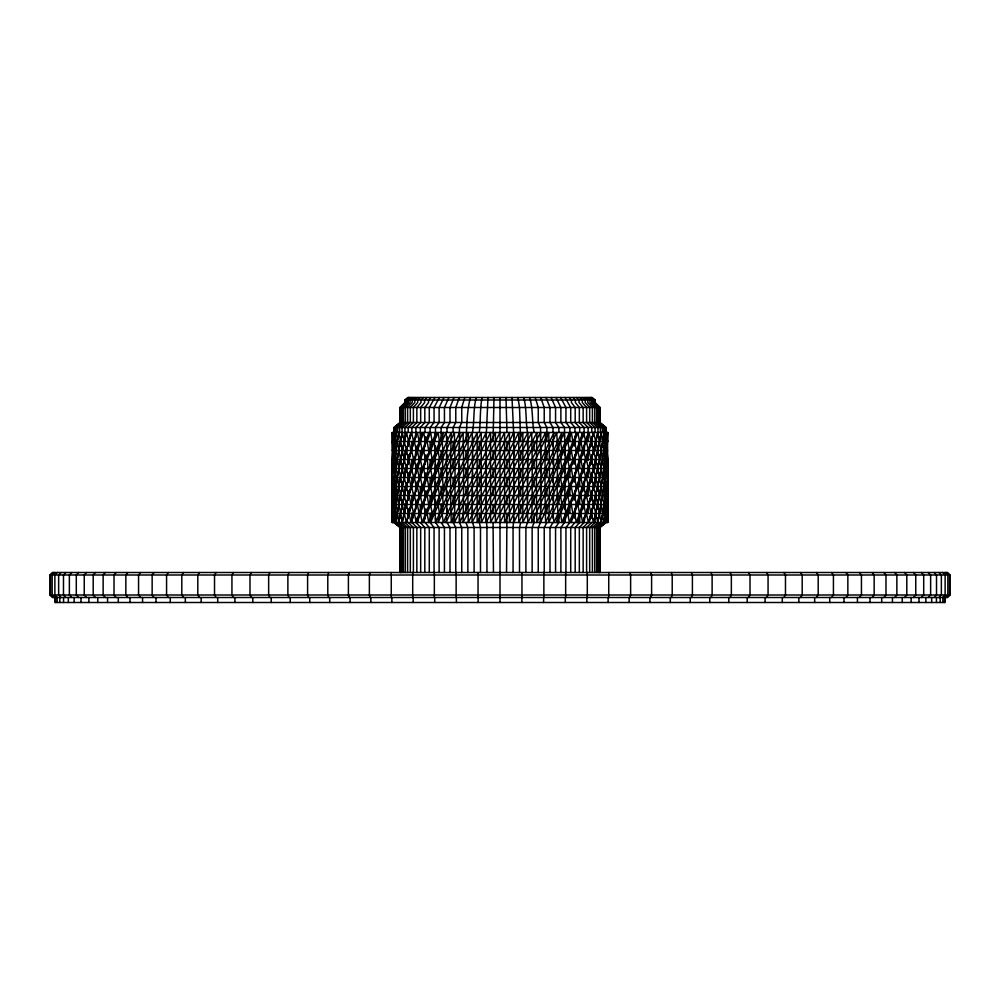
<?xml version="1.0" encoding="UTF-8"?>
<svg xmlns="http://www.w3.org/2000/svg" width="1000" height="1000" viewBox="0 0 1000 1000"><rect width="100%" height="100%" fill="white"/><g stroke="black" fill="none" stroke-linecap="round" stroke-linejoin="round"><path stroke-width="1.5" d="M394.913 432.975L394.913 427.5L400.85 422.5L400.85 407.5L405.812 402.5L405.812 400L408.787 397.5M394.225 432.175L394.225 427.5L400.213 422.5L400.213 407.5L405.2 402.5L405.2 400L408.2 397.5M408.2 518.2L408.2 508.8M425.05 436.625L425.05 446.2M425.05 432.062L425.05 427.5L429.288 422.5L429.288 407.5L434.95 397.5M447 436.625L447 443.338M447 432.062L447 427.5L450 422.5L450 407.5L454 397.5M527.438 432.062C525.588 420.662 526.725 408.775 523.812 397.5M553 518.2L553 511.662M574.95 518.2L574.95 508.8M591.8 436.625L591.8 446.2M591.8 432.062L591.8 427.5L586.6 422.5L586.6 407.5L582.275 402.5L582.275 400L579.675 397.5M605.775 432.175L605.775 427.5L599.788 422.5L599.788 407.5L594.8 402.5L594.8 400L591.8 397.5M602.388 432.062L602.388 427.5L596.587 422.5L596.587 407.5L591.763 402.5L591.763 400L588.862 397.5M393.675 437L392.463 432.5L392.05 522.5L607.95 522.5L607.537 432.5L606.325 437M395.7 440L393.688 432.5L392.15 459.5L392.463 522.5L393.675 518M607.537 432.5L602.95 477.5L595.612 513.5L597.837 522.5L605.388 477.5L607.95 432.5L392.05 432.5L392.463 450.5L393.675 455M602.388 515.337L604.275 522.5C607.038 497.225 610.075 471.2 606.325 446M606.325 518L607.537 522.5C607.5 509.05 609.338 495.175 606.325 482M478.038 572.5L478.038 597.5M521.962 597.5L521.962 572.5M393.675 473L392.463 468.5L395.725 432.5L397.612 439.663M393.675 491C391.075 471.7 396.062 451.775 398.562 432.5L400.475 440M393.675 509C391.262 483.587 397.562 457.587 402.163 432.5L404.387 441.5L397.05 477.5L392.463 522.5M606.325 464C608.925 483.3 603.938 503.225 601.438 522.5L599.525 515M606.325 500L607.537 504.5L606.312 522.5L604.3 515M493.988 397.5L493.062 441.512M456.138 572.5L456.138 597.5M543.862 597.5L543.862 572.5M434.338 572.5L434.338 597.5M565.662 597.5L565.662 572.5M487.987 397.5L486.163 437.2M400.125 446L400.613 443M400.125 464L400.613 461M400.125 482L400.613 479M400.125 500L400.613 497M400.125 518L400.613 515M599.388 440L599.875 437M599.388 458L599.875 455M599.388 476L599.875 473M599.388 494L599.875 491M599.388 512L599.875 509M428.725 432.5C420.875 462.663 407.95 491.625 402.163 522.5L404.387 513.5L402.163 504.5L407.525 482M414.363 510.925L411.575 522.5C415.35 501.225 431.675 481.5 427.075 459.5L434.288 441.5L435.775 432.5C425.425 462.212 414.925 492.025 406.512 522.5L408.638 513.5M572.7 446.637L576.337 432.5C567.85 463.65 553.987 493.175 540.375 522.5C541.163 492.5 541.163 462.5 540.375 432.5L495.4 522.5L495.4 432.5L451.287 522.5C450.325 492.5 450.325 462.5 451.287 432.5C436.912 461.45 427.688 492.1 417.3 522.5L419.188 513.5L427.3 490.363M572.7 464.637L580.812 441.5L582.7 432.5C572.312 462.9 563.088 493.55 548.713 522.5C549.675 492.5 549.675 462.5 548.713 432.5L504.6 522.5L504.6 432.5L459.625 522.5C458.837 492.5 458.837 462.5 459.625 432.5C446.012 461.825 432.15 491.35 423.663 522.5L427.3 508.363M571.275 468.5L572.925 477.5L558 513.5L556.688 522.5C569.938 493.4 577.913 462.65 588.425 432.5L585.638 444.075M571.275 486.5L572.925 495.5L565.712 513.5L564.225 522.5C574.575 492.788 585.075 462.975 593.488 432.5L591.362 441.5M571.275 522.5C579.125 492.337 592.05 463.375 597.837 432.5L595.612 441.5L597.837 450.5L592.475 473M412.7 572.5L412.7 597.5M587.3 597.5L587.3 572.5M405.062 438.5L406.425 432.5L402.163 450.5L404.387 459.5L398.562 486.5L393.688 522.5L394.5 519.5M405.062 456.5L407.525 446M405.062 474.5L407.525 464M405.062 492.5L406.425 486.5L404.25 477.5L406.425 468.5L404.25 459.5L406.425 450.5L404.25 441.5L406.512 432.5L408.2 439.663L408.2 446.2M405.062 510.5L407.525 500M594.938 444.5L592.475 455M594.938 462.5L593.575 468.5L595.75 477.5L592.475 491M594.938 480.5L593.575 486.5L595.75 495.5L592.475 509M594.938 498.5L593.575 504.5L595.75 513.5L593.575 522.5M594.263 519.5L594.938 516.5M588.975 522.5L599.738 477.5L606.312 432.5L605.5 435.5M482.05 397.5C479.85 408.913 480.7 420.675 479.325 432.175M520.675 522.5L519.513 527.5L519.513 572.5M408.638 441.5L402.163 468.5L404.387 477.5L400.262 495.5L395.725 522.5L397.612 515.337M408.638 459.5L402.163 486.5L404.387 495.5L398.562 522.5L400.475 515M408.638 477.5L404.25 495.5L406.425 504.5L404.25 513.5L406.425 522.5M408.638 495.5L406.512 504.5L408.2 511.662M591.362 459.5L593.488 450.5L591.8 443.338M591.362 477.5L595.75 459.5L593.575 450.5L595.75 441.5L593.575 432.5L592.475 437M591.362 495.5L599.738 459.5L604.275 432.5L602.388 439.663M591.362 513.5L593.488 504.5L591.8 497.337M391.262 572.5L391.262 597.5M608.737 597.5L608.737 572.5M402.525 432.5L400.262 441.5L402.525 450.5L400.262 459.5L402.525 468.5L400.262 477.5L402.525 486.5L400.262 495.5L402.525 504.5L400.262 513.5L402.525 522.5M597.475 522.5L599.738 513.5L597.475 504.5L599.738 495.5L597.475 486.5L599.738 477.5L597.475 468.5L599.738 459.5L597.475 450.5L601.438 432.5L599.525 440M400.475 443L398.562 450.5L400.475 458M400.475 461L398.562 468.5L400.475 476M400.475 479L398.562 486.5L400.475 494M400.475 497L398.562 504.5L400.475 512M599.525 458L601.438 450.5L599.525 443M599.525 476L601.438 468.5L599.525 461M599.525 494L601.438 486.5L599.525 479M599.525 512L601.438 504.5L599.525 497M399.387 432.5L397.05 441.5L399.387 450.5L397.05 459.5L399.387 468.5L397.05 477.5L399.387 486.5L397.05 495.5L399.387 504.5L397.05 513.5L399.387 522.5M601.4 519.5L602.95 513.5L600.612 504.5L602.95 495.5L600.612 486.5L602.95 477.5L600.612 468.5L602.95 459.5L600.612 450.5L602.95 441.5L600.612 432.5M397.612 443.338L395.725 450.5L397.612 457.663M397.612 461.337L395.725 468.5L397.612 475.662M397.612 479.338L395.725 486.5L397.612 493.663M397.612 497.337L395.725 504.5L397.612 511.662M602.388 457.663L604.275 450.5L602.388 443.338M602.388 475.662L604.275 468.5L602.388 461.337M602.388 493.663L604.275 486.5L602.388 479.338M602.388 511.662L604.275 504.5L602.388 497.337M409.038 440L411.025 432.5L406.512 450.5L408.2 457.663M409.038 458L414.363 438.925M409.038 476L414.363 456.925M409.038 494L414.363 474.925M409.038 512L414.363 492.925M590.962 443L585.638 462.075M590.962 461L585.638 480.075M590.962 479L585.638 498.075M590.962 497L585.638 516.075M589.375 521L590.962 515M395.4 438.5L394.613 441.5L396.6 449M395.4 456.5L394.613 459.5L396.6 467M395.4 474.5L394.613 477.5L396.6 485M395.4 492.5L394.613 495.5L396.6 503M395.4 510.5L394.613 513.5L396.6 521M604.6 444.5L605.388 441.5L603.4 434M604.6 462.5L605.388 459.5L603.4 452M604.6 480.5L605.388 477.5L603.4 470M604.6 498.5L605.388 495.5L603.4 488M604.6 516.5L605.388 513.5L603.4 506M395.7 458L393.688 450.5L394.5 447.5M395.7 476L393.688 468.5L394.5 465.5M395.7 494L393.688 486.5L394.5 483.5M395.7 512L393.688 504.5L394.5 501.5M605.5 453.5L606.312 450.5L604.3 443M605.5 471.5L606.312 468.5L604.3 461M605.5 489.5L606.312 486.5L604.3 479M605.5 507.5L606.312 504.5L604.3 497M392.463 450.5L393.675 446M392.463 468.5L393.675 464M392.463 486.5L393.675 482M392.463 504.5L393.675 500M606.325 455L607.537 450.5M606.325 473L607.537 468.5M606.325 491L607.537 486.5M606.325 509L607.537 504.5M370.1 572.5L369.375 575L369.375 595L370.1 597.5M629.9 597.5L630.625 595L630.625 575L629.9 572.5M415.525 435.075L416.3 432.5L406.512 468.5L408.2 475.662M415.525 453.075L422.212 432.5L420.412 441.5L406.512 486.5L408.2 493.663M415.525 471.075L427.3 436.362M415.525 489.075L427.3 454.363M415.525 507.075L427.3 472.362M584.475 447.925L572.7 482.638M584.475 465.925L572.7 500.637M584.475 483.925L572.7 518.638M584.475 501.925L577.788 522.5L579.587 513.5L593.488 468.5L591.8 461.337M584.475 519.925L583.7 522.5L593.488 486.5L591.8 479.338M476.188 397.5C473.275 408.775 474.412 420.662 472.562 432.062M527.438 522.5L525.887 527.5L525.887 572.5M349.237 572.5L348.4 575L348.4 595L349.237 597.5M650.763 597.5L651.6 595L651.6 575L650.763 572.5M328.75 572.5L327.788 575L327.788 595L328.75 597.5M671.25 597.5L672.212 595L672.212 575L671.25 572.5M428.725 468.5L443.312 432.5L442 441.5L427.075 477.5L428.725 486.5M470.425 397.5C466.675 411.788 466.912 426.775 465.925 441.512M308.675 572.5L307.6 575L307.6 595L308.675 597.5M691.325 597.5L692.4 595L692.4 575L691.325 572.5M464.787 397.5L461.737 407.5L461.737 422.5L459.438 427.5L459.438 437.2M289.05 572.5L287.875 575L287.875 595L289.05 597.5M710.95 597.5L712.125 595L712.125 575L710.95 572.5M269.938 572.5L268.65 575L268.65 595L269.938 597.5M730.062 597.5L731.35 595L731.35 575L730.062 572.5M500 522.5L545.625 432.5C544.75 462.5 544.75 492.5 545.625 522.5L561.912 486.5L572.925 459.5L571.275 450.5M459.312 397.5L455.775 407.5L455.775 422.5L453.113 427.5L453.113 432.175M546.888 522.5L544.225 527.5L544.225 572.5M251.388 572.5L249.988 575L249.988 595L251.388 597.5M748.612 597.5L750.013 595L750.013 575L748.612 572.5M233.425 572.5L231.938 575L231.938 595L233.425 597.5M766.575 597.5L768.062 595L768.062 575L766.575 572.5M553 522.5L550 527.5L550 572.5M216.112 572.5L214.525 575L214.525 595L216.112 597.5M783.888 597.5L785.475 595L785.475 575L783.888 572.5M448.888 397.5L444.438 407.5L444.438 422.5L441.112 427.5L441.112 439.963M199.475 572.5L197.8 575L197.8 595L199.475 597.5M800.525 597.5L802.2 595L802.2 575L800.525 572.5M183.575 572.5L181.8 575L181.8 595L183.575 597.5M816.425 597.5L818.2 595L818.2 575L816.425 572.5M444 397.5L439.125 407.5L439.125 422.5L435.475 427.5L435.475 437.2M168.425 572.5L166.575 575L166.575 595L168.425 597.5M831.575 597.5L833.425 595L833.425 575L831.575 572.5M154.075 572.5L152.15 575L152.15 595L154.075 597.5M845.925 597.5L847.85 595L847.85 575L845.925 572.5M439.338 397.5L434.062 407.5L434.062 422.5L430.112 427.5L430.112 432.175M569.888 522.5L565.938 527.5L565.938 572.5M140.562 572.5L138.562 575L138.562 595L140.562 597.5M859.438 597.5L861.438 595L861.438 575L859.438 572.5M127.912 572.5L125.838 575L125.838 595L127.912 597.5M872.087 597.5L874.163 595L874.163 575L872.087 572.5M574.95 522.5L570.712 527.5L570.712 572.5M116.163 572.5L114.025 575L114.025 595L116.163 597.5M883.838 597.5L885.975 595L885.975 575L883.838 572.5M105.337 572.5L103.138 575L103.138 595L105.337 597.5M894.663 597.5L896.862 595L896.862 575L894.663 572.5M430.825 397.5L428.575 400L428.575 402.5L424.812 407.5L424.812 422.5L420.3 427.5L420.3 441.512M95.463 572.5L93.2 575L93.2 595L95.463 597.5M904.538 597.5L906.8 595L906.8 575L904.538 572.5M86.562 572.5L84.25 575L84.25 595L86.562 597.5M913.438 597.5L915.75 595L915.75 575L913.438 572.5M78.662 572.5L76.3 575L76.3 595L78.662 597.5M921.338 597.5L923.7 595L923.7 575L921.338 572.5M427.013 397.5L424.637 400L424.637 402.5L420.662 407.5L420.662 422.5L415.9 427.5L415.9 437.2M71.775 572.5L69.375 575L69.375 595L71.775 597.5M928.225 597.5L930.625 595L930.625 575L928.225 572.5M65.912 572.5L63.487 575L63.487 595L65.912 597.5M934.087 597.5L936.513 595L936.513 575L934.087 572.5M61.1 572.5L58.65 575L58.65 595L61.1 597.5M938.9 597.5L941.35 595L941.35 575L938.9 572.5M57.337 572.5L54.875 575L54.875 595L57.337 597.5M942.663 597.5L945.125 595L945.125 575L942.663 572.5M54.65 572.5L52.162 575L52.162 595L54.65 597.5M945.35 597.5L947.837 595L947.837 575L945.35 572.5M423.5 397.5L421.012 400L421.012 402.5L416.85 407.5L416.85 422.5L411.863 427.5L411.863 432.175M588.138 522.5L583.15 527.5L583.15 572.5M50 575L52.5 572.5L947.5 572.5L950 575L950 595L947.5 597.5L52.5 597.5L50 595L50 575L950 575M53.038 572.5L50.538 575L50.538 595L53.038 597.5M394 432.062L394 427.5L400 422.5L400 407.5L405 402.5L405 400L408 397.5L592 397.5L595 400L595 402.5L600 407.5L600 422.5L606 427.5L606 432.062M946.963 597.5L949.463 595L949.463 575L946.963 572.5M420.325 397.5L417.725 400L417.725 402.5L413.4 407.5L413.4 422.5L408.2 427.5L408.2 432.062M591.8 522.5L586.6 527.5L586.6 572.5M417.488 397.5L414.8 400L414.8 402.5L410.312 407.5L410.312 422.5L404.938 427.5L404.938 439.963M415 397.5L412.238 400L412.238 402.5L407.612 407.5L407.612 422.5L402.075 427.5L402.075 437.2M412.887 397.5L410.037 400L410.037 402.5L405.312 407.5L405.312 422.5L399.625 427.5L399.625 432.175M600.375 522.5L594.688 527.5L594.688 572.5M411.138 397.5L408.237 400L408.237 402.5L403.413 407.5L403.413 422.5L397.612 427.5L397.612 432.062M602.388 522.5L596.587 527.5L596.587 572.5M409.762 397.5L406.825 400L406.825 402.5L401.925 407.5L401.925 422.5L396.037 427.5L396.037 432.175M603.962 522.5L598.075 527.5L598.075 572.5M605.087 522.5L599.15 527.5L599.15 572.5M605.775 522.5L599.788 527.5L599.788 572.5M394 522.5L400 527.5L600 527.5L606 522.5M405 400L595 400M400 407.5L600 407.5M400 422.5L600 422.5M394 427.5L606 427.5M393.688 450.5L606.312 450.5M393.688 468.5L606.312 468.5M393.688 486.5L606.312 486.5M393.688 504.5L606.312 504.5M50 595L950 595M394.225 522.5L400.213 527.5L400.213 572.5M591.213 397.5L594.188 400L594.188 402.5L599.15 407.5L599.15 422.5L605.087 427.5L605.087 432.975M394.913 522.5L400.85 527.5L400.85 572.5M590.237 397.5L593.175 400L593.175 402.5L598.075 407.5L598.075 422.5L603.962 427.5L603.962 432.175M396.037 522.5L401.925 527.5L401.925 572.5M397.612 522.5L403.413 527.5L403.413 572.5M587.112 397.5L589.963 400L589.963 402.5L594.688 407.5L594.688 422.5L600.375 427.5L600.375 432.175M399.625 522.5L405.312 527.5L405.312 572.5M585 397.5L587.762 400L587.762 402.5L592.388 407.5L592.388 422.5L597.925 427.5L597.925 437.2M582.513 397.5L585.2 400L585.2 402.5L589.688 407.5L589.688 422.5L595.062 427.5L595.062 432.175M404.938 522.5L410.312 527.5L410.312 572.5M408.2 522.5L413.4 527.5L413.4 572.5M576.5 397.5L578.987 400L578.987 402.5L583.15 407.5L583.15 422.5L588.138 427.5L588.138 441.512M572.987 397.5L575.363 400L575.363 402.5L579.338 407.5L579.338 422.5L584.1 427.5L584.1 437.2M569.175 397.5L571.425 400L571.425 402.5L575.188 407.5L575.188 422.5L579.7 427.5L579.7 432.175M420.3 522.5L424.812 527.5L424.812 572.5M565.05 397.5L570.712 407.5L570.712 422.5L574.95 427.5L574.95 432.062M425.05 522.5L429.288 527.5L429.288 572.5M560.662 397.5L565.938 407.5L565.938 422.5L569.888 427.5L569.888 441.512M556 397.5L560.875 407.5L560.875 422.5L564.525 427.5L564.525 437.2M551.112 397.5L555.562 407.5L555.562 422.5L558.888 427.5L558.888 432.175M441.112 522.5L444.438 527.5L444.438 572.5M546 397.5L550 407.5L550 422.5L553 427.5L553 432.062M447 522.5L450 527.5L450 572.5M540.688 397.5L544.225 407.5L544.225 422.5L546.888 427.5L546.888 441.512M535.212 397.5L538.263 407.5L538.263 422.5L540.562 427.5L540.562 437.2M529.575 397.5C533.162 408.688 531.825 420.788 534.075 432.175M465.925 522.5L467.85 527.5L467.85 572.5M472.562 522.5L474.113 527.5L474.113 572.5M606.625 437L607.85 441.5M606.625 455L607.85 459.5M606.625 473L607.85 477.5M606.625 491L607.85 495.5M606.625 509L607.85 513.5M392.15 441.5L393.375 446M392.15 459.5L393.375 464M392.15 477.5L393.375 482M392.15 495.5L393.375 500M392.15 513.5L393.375 518M605.475 435.775L607.025 441.5L392.975 441.5L394.525 447.225M605.475 453.775L607.025 459.5L392.975 459.5L394.525 465.225M605.475 471.775L607.025 477.5L392.975 477.5L394.525 483.225M605.475 489.775L607.025 495.5L392.975 495.5L394.525 501.225M605.475 507.775L607.025 513.5L392.975 513.5L394.525 519.225M597.475 432.5L599.738 441.5L595.612 459.5L597.837 468.5L595.612 477.5L597.837 486.5L595.612 495.5L597.837 504.5L593.488 522.5L591.8 515.337M517.95 397.5L519.513 407.5L520.675 441.512M571.275 504.5L572.925 513.5L569.388 522.5L567.812 513.5L569.388 504.5L567.812 495.5L569.388 486.5L567.812 477.5L569.388 468.5L567.812 459.5L569.388 450.5L572.925 441.5L571.275 432.5L552.75 477.5L531.725 522.5C532.35 492.5 532.35 462.5 531.725 432.5L486.225 522.5L486.225 432.5L463.913 477.5L443.312 522.5L442 513.5L443.312 504.5L477.163 432.5L477.163 522.5L522.837 432.5L522.837 522.5L544.587 477.5L564.225 432.5C566.6 459.5 563.35 486.5 565.712 513.5L561.912 522.5L560.513 513.5L561.912 504.5L560.513 495.5L561.912 486.5L560.513 477.5L561.912 468.5L569.388 450.5L567.812 441.5L569.388 432.5L549.85 477.5L527.938 522.5L527.3 513.5L527.938 432.5L481.25 522.5L481.25 432.5L458.688 477.5L438.088 522.5L439.487 513.5L443.312 504.5C439.225 478.288 459.85 456.163 468.275 432.5C467.65 462.5 467.65 492.5 468.275 522.5L513.775 432.5L513.775 522.5L536.087 477.5L556.688 432.5C558.775 459.5 555.913 486.5 558 513.5L553.975 522.5C551.788 507.5 554.938 492.5 552.75 477.5C554.938 462.5 551.788 447.5 553.975 432.5L536.925 468.5L509.412 522.5L509.412 432.5L463.075 522.5C463.787 492.5 463.787 462.5 463.075 432.5L442 477.5L427.075 513.5L428.725 522.5L443.312 486.5C440.975 471.5 444.338 456.5 442 441.5L446.025 432.5C448.212 447.5 445.062 462.5 447.25 477.5C445.062 492.5 448.212 507.5 446.025 522.5L463.075 486.5L490.588 432.5L490.588 522.5L536.925 432.5C536.213 462.5 536.213 492.5 536.925 522.5L561.912 468.5L560.513 459.5L561.912 450.5L560.513 441.5L561.912 432.5L541.312 477.5L518.75 522.5L518.75 432.5L472.062 522.5L472.7 441.5L472.062 432.5L450.15 477.5L430.613 522.5L432.188 513.5L430.613 504.5L432.188 495.5L430.613 486.5L432.188 477.5L430.613 468.5L432.188 459.5L430.613 450.5L432.188 441.5L430.613 432.5L427.075 441.5L428.725 450.5M428.725 504.5L427.075 495.5L438.088 468.5L454.375 432.5C455.25 462.5 455.25 492.5 454.375 522.5L500 432.5L500 602.5M512.013 397.5L513.837 437.2M506.012 397.5L506.938 432.175M493.062 522.5L493.462 572.5M945 597.5L945 602.5L55 602.5L55 597.5M944.463 597.5L944.463 602.5M942.862 597.5L942.862 602.5M940.188 597.5L940.188 602.5M936.45 597.5L936.45 602.5M931.663 597.5L931.663 602.5M925.837 597.5L925.837 602.5M918.988 597.5L918.988 602.5M911.125 597.5L911.125 602.5M902.275 597.5L902.275 602.5M892.45 597.5L892.45 602.5M881.688 597.5L881.688 602.5M870 597.5L870 602.5M857.425 597.5L857.425 602.5M843.988 597.5L843.988 602.5M829.725 597.5L829.725 602.5M814.663 597.5L814.663 602.5M798.838 597.5L798.838 602.5M782.3 597.5L782.3 602.5M765.088 597.5L765.088 602.5M747.225 597.5L747.225 602.5M728.775 597.5L728.775 602.5M709.775 597.5L709.775 602.5M690.263 597.5L690.263 602.5M670.3 597.5L670.3 602.5M649.912 597.5L649.912 602.5M629.175 597.5L629.175 602.5M608.125 597.5L608.125 602.5M600.375 436.85L600.375 441.512M600.375 453.975L600.375 458.65M600.375 472.663L600.375 477.337M600.375 489.8L600.375 494.462M600.375 508.488L600.375 513.15M600 527.5L600 572.5M597.925 445.8L597.925 455.2M597.925 463.8L597.925 473.2M597.925 481.8L597.925 491.2M597.925 499.8L597.925 509.2M597.925 517.8L597.925 522.5L592.388 527.5L592.388 572.5M595.062 443.075L595.062 450.863M595.062 460.2L595.062 467.987M595.062 478.888L595.062 486.675M595.062 496.025L595.062 503.812M595.062 514.712L595.062 522.5L589.688 527.5L589.688 572.5M594.8 400L594.8 402.5M591.8 454.8L591.8 464.2M591.8 472.8L591.8 482.2M591.8 490.8L591.8 500.2M591.8 508.8L591.8 518.2M588.138 450.863L588.138 460.2M588.138 469.55L588.138 477.337M588.138 488.237L588.138 496.025M588.138 505.375L588.138 513.15M586.812 597.5L586.812 602.5M584.1 445.8L584.1 455.2M584.1 463.8L584.1 473.2M584.1 481.8L584.1 491.2M584.1 499.8L584.1 509.2M584.1 517.8L584.1 522.5L579.338 527.5L579.338 572.5M579.7 441.512L579.7 450.863M579.7 460.2L579.7 467.987M579.7 477.337L579.7 486.675M579.7 496.025L579.7 503.812M579.7 513.15L579.7 522.5L575.188 527.5L575.188 572.5M574.95 439.663L574.95 446.2M574.95 454.8L574.95 464.2M574.95 472.8L574.95 482.2M574.95 490.8L574.95 500.2M569.888 450.863L569.888 460.2M569.888 469.55L569.888 477.337M569.888 488.237L569.888 496.025M569.888 505.375L569.888 513.15M565.3 597.5L565.3 602.5M564.525 445.8L564.525 455.2M564.525 463.8L564.525 473.2M564.525 481.8L564.525 491.2M564.525 499.8L564.525 509.2M564.525 517.8L564.525 522.5L560.875 527.5L560.875 572.5M558.888 443.075L558.888 450.863M558.888 460.2L558.888 467.987M558.888 478.888L558.888 486.675M558.888 496.025L558.888 503.812M558.888 514.712L558.888 522.5L555.562 527.5L555.562 572.5M553 439.663L553 446.2M553 457.663L553 464.2M553 475.662L553 482.2M553 493.663L553 500.2M546.888 450.863L546.888 460.2M546.888 469.55L546.888 477.337M546.888 488.237L546.888 496.025M546.888 505.375L546.888 513.15M543.612 597.5L543.612 602.5M540.562 445.8L540.562 455.2M540.562 463.8L540.562 473.2M540.562 481.8L540.562 491.2M540.562 499.8L540.562 509.2M540.562 517.8L540.562 522.5L538.263 527.5L538.263 572.5M534.075 441.512L534.075 450.863M534.075 460.2L534.075 467.987M534.075 478.888L534.075 486.675M534.075 496.025L534.075 503.812M534.075 514.712L534.075 522.5L532.15 527.5L532.15 572.5M527.438 439.663L527.438 446.2M527.438 457.663L527.438 464.2M527.438 475.662L527.438 482.2M527.438 493.663L527.438 500.2M527.438 511.662L527.438 518.2M521.838 597.5L521.838 602.5M520.675 450.863L520.675 460.2M520.675 469.55L520.675 477.337M520.675 486.675L520.675 496.025M520.675 505.375L520.675 513.15M513.837 445.8L513.837 455.2M513.837 463.8L513.837 473.2M513.837 481.8L513.837 491.2M513.837 499.8L513.837 509.2M513.837 517.8L513.05 527.5L513.05 572.5M506.938 441.512L506.938 450.863M506.938 460.2L506.938 467.987M506.938 477.337L506.938 486.675M506.938 496.025L506.938 503.812M506.938 513.15L506.538 572.5M500 397.5L500 432.062M493.062 450.863L493.062 458.65M493.062 467.987L493.062 477.337M493.062 486.675L493.062 494.462M493.062 505.375L493.062 513.15M486.95 572.5L486.95 527.5L486.163 517.8M486.163 445.8L486.163 455.2M486.163 463.8L486.163 473.2M486.163 481.8L486.163 491.2M486.163 499.8L486.163 509.2M480.487 572.5L480.487 527.5L479.325 522.5L479.325 513.15M479.325 441.512L479.325 449.3M479.325 460.2L479.325 467.987M479.325 477.337L479.325 486.675M479.325 496.025L479.325 503.812M478.162 597.5L478.162 602.5M472.562 436.625L472.562 443.338M472.562 454.8L472.562 461.337M472.562 472.8L472.562 479.338M472.562 490.8L472.562 497.337M472.562 508.8L472.562 515.337M465.925 450.863L465.925 458.65M465.925 467.987L465.925 477.337M465.925 486.675L465.925 494.462M465.925 503.812L465.925 513.15M461.737 572.5L461.737 527.5L459.438 522.5L459.438 517.8M459.438 445.8L459.438 455.2M459.438 463.8L459.438 473.2M459.438 481.8L459.438 491.2M459.438 499.8L459.438 509.2M456.388 597.5L456.388 602.5M455.775 572.5L455.775 527.5L453.113 522.5L453.113 513.15M453.113 441.512L453.113 449.3M453.113 458.65L453.113 467.987M453.113 477.337L453.113 485.125M453.113 496.025L453.113 503.812M447 454.8L447 461.337M447 472.8L447 479.338M447 490.8L447 497.337M447 508.8L447 515.337M441.112 450.863L441.112 458.65M441.112 467.987L441.112 475.775M441.112 486.675L441.112 494.462M441.112 503.812L441.112 513.15M439.125 572.5L439.125 527.5L435.475 522.5L435.475 517.8M435.475 445.8L435.475 455.2M435.475 463.8L435.475 473.2M435.475 481.8L435.475 491.2M435.475 499.8L435.475 509.2M434.7 597.5L434.7 602.5M434.062 572.5L434.062 527.5L430.112 522.5L430.112 513.15M430.112 441.512L430.112 449.3M430.112 460.2L430.112 467.987M430.112 477.337L430.112 485.125M430.112 496.025L430.112 503.812M425.05 454.8L425.05 464.2M425.05 472.8L425.05 482.2M425.05 490.8L425.05 500.2M425.05 508.8L425.05 518.2M420.662 572.5L420.662 527.5L415.9 522.5L415.9 517.8M420.3 450.863L420.3 460.2M420.3 467.987L420.3 477.337M420.3 486.675L420.3 496.025M420.3 505.375L420.3 513.15M416.85 572.5L416.85 527.5L411.863 522.5L411.863 513.15M415.9 445.8L415.9 455.2M415.9 463.8L415.9 473.2M415.9 481.8L415.9 491.2M415.9 499.8L415.9 509.2M413.188 597.5L413.188 602.5M411.863 441.512L411.863 449.3M411.863 460.2L411.863 467.987M411.863 477.337L411.863 485.125M411.863 496.025L411.863 503.812M408.2 454.8L408.2 464.2M408.2 472.8L408.2 482.2M408.2 490.8L408.2 500.2M407.612 572.5L407.612 527.5L402.075 522.5L402.075 517.8M405.2 400L405.2 402.5M404.938 450.863L404.938 458.65M404.938 467.987L404.938 475.775M404.938 486.675L404.938 494.462M404.938 503.812L404.938 513.15M402.075 445.8L402.075 455.2M402.075 463.8L402.075 473.2M402.075 481.8L402.075 491.2M402.075 499.8L402.075 509.2M400 527.5L400 572.5M399.625 441.512L399.625 446.188M399.625 460.2L399.625 464.875M399.625 478.888L399.625 482.013M399.625 496.025L399.625 500.7M399.625 514.712L399.625 517.825M391.875 597.5L391.875 602.5M370.825 597.5L370.825 602.5M350.087 597.5L350.087 602.5M329.7 597.5L329.7 602.5M309.738 597.5L309.738 602.5M290.225 597.5L290.225 602.5M271.225 597.5L271.225 602.5M252.775 597.5L252.775 602.5M234.913 597.5L234.913 602.5M217.7 597.5L217.7 602.5M201.163 597.5L201.163 602.5M185.338 597.5L185.338 602.5M170.275 597.5L170.275 602.5M156.012 597.5L156.012 602.5M142.575 597.5L142.575 602.5M130 597.5L130 602.5M118.312 597.5L118.312 602.5M107.55 597.5L107.55 602.5M97.725 597.5L97.725 602.5M88.875 597.5L88.875 602.5M81.013 597.5L81.013 602.5M74.162 597.5L74.162 602.5M68.338 597.5L68.338 602.5M63.55 597.5L63.55 602.5M59.812 597.5L59.812 602.5M57.138 597.5L57.138 602.5M55.538 597.5L55.538 602.5M439.487 441.5L438.088 450.5L439.487 459.5L438.088 468.5L439.487 477.5L438.088 486.5L439.487 495.5L438.088 504.5L439.487 513.5L435.775 522.5C433.4 495.5 436.65 468.5 434.288 441.5L438.088 432.5L439.487 441.5M425.4 441.5L423.663 450.5L425.4 459.5L423.663 468.5L425.4 477.5L423.663 486.5L425.4 495.5L423.663 504.5L425.4 513.5L422.212 522.5L420.412 513.5L422.212 504.5L420.412 495.5L422.212 486.5L420.412 477.5L422.212 468.5L420.412 459.5L422.212 450.5L420.412 441.5L423.663 432.5L425.4 441.5M576.337 450.5L574.6 459.5L576.337 468.5L574.6 477.5L576.337 486.5L574.6 495.5L576.337 504.5L574.6 513.5L576.337 522.5L579.587 513.5L577.788 504.5L579.587 495.5L577.788 486.5L579.587 477.5L577.788 468.5L579.587 459.5L577.788 450.5L579.587 441.5L577.788 432.5L574.6 441.5L576.337 450.5M419.188 441.5L417.3 450.5L419.188 459.5L417.3 468.5L419.188 477.5L417.3 486.5L419.188 495.5L417.3 504.5L419.188 513.5L416.3 522.5L414.363 513.5L416.3 504.5L414.363 495.5L416.3 486.5L414.363 477.5L416.3 468.5L414.363 459.5L416.3 450.5L414.363 441.5L417.3 432.5L419.188 441.5M582.7 450.5L580.812 459.5L582.7 468.5L580.812 477.5L582.7 486.5L580.812 495.5L582.7 504.5L580.812 513.5L582.7 522.5L585.638 513.5L583.7 504.5L585.638 495.5L583.7 486.5L585.638 477.5L583.7 468.5L585.638 459.5L583.7 450.5L585.638 441.5L583.7 432.5L580.812 441.5L582.7 450.5M413.575 441.5L411.575 450.5L413.575 459.5L411.575 468.5L413.575 477.5L411.575 486.5L413.575 495.5L411.575 504.5L413.575 513.5L411.025 522.5L408.95 513.5L411.025 504.5L408.95 495.5L411.025 486.5L408.95 477.5L411.025 468.5L408.95 459.5L411.025 450.5L408.95 441.5L411.575 432.5L413.575 441.5M588.425 450.5L586.425 459.5L588.425 468.5L586.425 477.5L588.425 486.5L586.425 495.5L588.425 504.5L586.425 513.5L588.425 522.5L591.05 513.5L588.975 504.5L591.05 495.5L588.975 486.5L591.05 477.5L588.975 468.5L591.05 459.5L588.975 450.5L591.05 441.5L588.975 432.5L586.425 441.5L588.425 450.5"/></g></svg>
